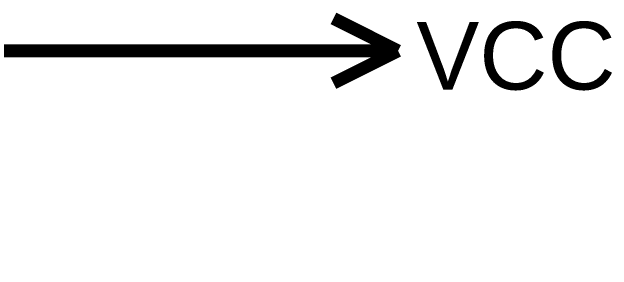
# Model space of a CAD drawing. Header units: millimetres. Extents: x -2024 to 917, y -725 to 13.
# Drawn here: x -1977.94 to -1963.82, y -594.32 to -588.26 of the extents above; entities that cross this region are included whole.
import ezdxf

# ---------------------------------------------------------------- set-up
doc = ezdxf.new("R2010")
doc.units = ezdxf.units.MM
doc.styles.get("Standard").update_dxf_attribs({"font": 'arial.ttf'})

msp = doc.modelspace()

# ---------------------------------------------------------------- linework, layer by layer
at = {"color": 7, "const_width": 0.3}
for points in [[(-1968.849, -589.171), (-1970.372, -588.409)], [(-1991.375, -594.172), (-1991.375, -589.171), (-1978.879, -589.171), (-1971.382, -589.171)], [(-1971.382, -589.171), (-1968.849, -589.171)], [(-1968.849, -589.171), (-1970.372, -589.933)]]:
    msp.add_lwpolyline(points, dxfattribs=at)

# ---------------------------------------------------------------- texts
at = {"color": 7}
msp.add_text('VCC', height=1.5897, dxfattribs=at).set_placement((-1968.419, -590.082))

doc.saveas('drawing.dxf')
